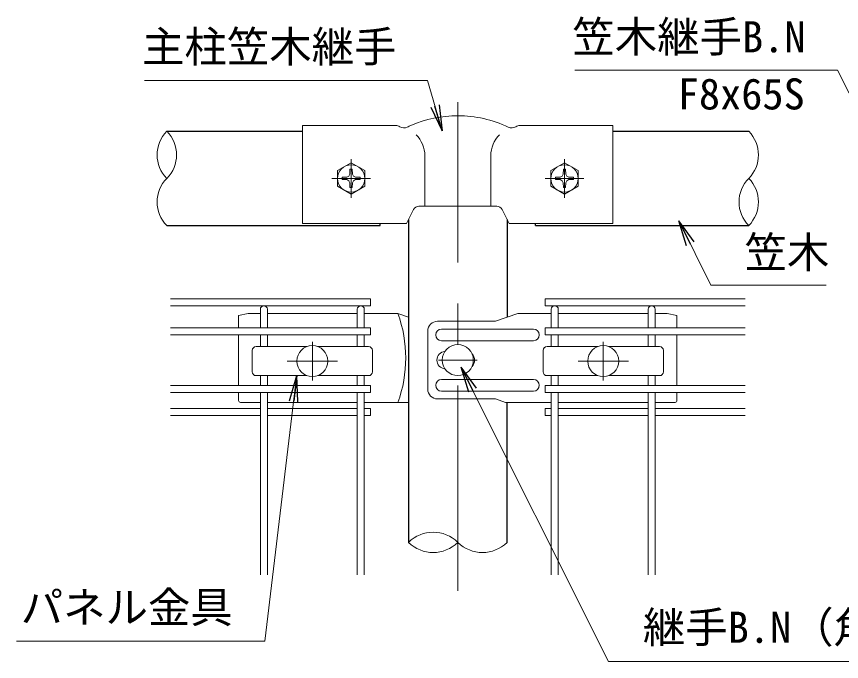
# Model space of a CAD drawing. Units: millimetres, scale not verified. Extents: x -4200 to 4200, y -2970 to 2970.
# Drawn here: x 2166 to 3442, y 955 to 1953 of the extents above; entities that cross this region are included whole.
import ezdxf
from ezdxf.enums import TextEntityAlignment as Align

# ---------------------------------------------------------------- set-up
doc = ezdxf.new("R2010")
doc.units = ezdxf.units.MM
doc.header["$LTSCALE"] = 10
doc.linetypes.add('USER1', pattern=[50.8, 31.75, -6.35, 6.35, -6.35])
for name, color, linetype, lineweight in [('0-3_D-STR-DIM', 7, 'Continuous', 13), ('0-6_D-STR1', 1, 'Continuous', 25), ('0-7_D-BMK', 2, 'USER1', 13), ('0-8_D-STR2', 7, 'Continuous', 13), ('0-9_D-STR3', 3, 'Continuous', 13), ('0-B_D-STR-TXT', 7, 'Continuous', 13)]:
    doc.layers.add(name, color=color, linetype=linetype, lineweight=lineweight)
doc.layers.add('0-4_0', color=7, linetype='Continuous')
doc.styles.add('ＭＳ ゴシック', font='')
doc.styles.get('ＭＳ ゴシック').set_extended_font_data('MS Gothic')

# ---------------------------------------------------------------- blocks, each defined once
blk = doc.blocks.new('_Open')
at = {"layer": '0-4_0'}
blk.add_line((-10, 1.667), (0, 0), dxfattribs=at)
blk.add_lwpolyline([(-10, -1.667), (0, 0), (-10, 0)], dxfattribs=at)

msp = doc.modelspace()

# ---------------------------------------------------------------- linework, layer by layer
at = {"layer": '0-3_D-STR-DIM'}
for centre, radius, start, end in [((2435.59, 1738.79), 51.71, 135.18146, 224.81854), ((2362.22, 1738.79), 51.71, 315.18146, 44.81854), ((3262.22, 1738.79), 51.71, 315.18146, 44.81854), ((2435.59, 1665.89), 51.71, 135.18146, 224.81854), ((3335.59, 1665.89), 51.71, 135.18146, 224.81854), ((3262.22, 1665.89), 51.71, 315.18146, 44.81854), ((2810.8, 1100.9), 54.05, 45.18146, 134.81854), ((2810.8, 1177.58), 54.05, 225.18146, 314.81854), ((2887, 1177.58), 54.05, 225.18146, 314.81854)]:
    msp.add_arc(centre, radius, start, end, dxfattribs=at)
at = {"layer": '0-6_D-STR1'}
for p, q in [((2398.9, 1775.24), (2608.9, 1775.24)), ((3088.9, 1775.24), (3298.9, 1775.24)), ((2772.7, 1639.04), (2772.7, 1139.24)), ((2925.1, 1639.04), (2925.1, 1487.52)), ((2398.9, 1629.44), (2728.9, 1629.44)), ((2728.9, 1629.44), (2728.9, 1632.44)), ((2968.9, 1629.44), (2968.9, 1632.44)), ((2968.9, 1629.44), (3298.9, 1629.44)), ((2925.1, 1139.24), (2925.1, 1355.79))]:
    msp.add_line(p, q, dxfattribs=at)
at = {"layer": '0-7_D-BMK'}
for p, q in [((2848.9, 1064.43), (2848.9, 1820.24)), ((2683.9, 1672.34), (2683.9, 1732.34)), ((3013.9, 1672.34), (3013.9, 1732.34)), ((2653.9, 1702.34), (2713.9, 1702.34)), ((2983.9, 1702.34), (3043.9, 1702.34)), ((2623.9, 1449.71), (2623.9, 1389.71)), ((3073.9, 1449.71), (3073.9, 1389.71)), ((2662.9, 1419.71), (2584.9, 1419.71)), ((2818.9, 1421.24), (2878.9, 1421.24)), ((3034.9, 1419.71), (3112.9, 1419.71))]:
    msp.add_line(p, q, dxfattribs=at)
at = {"layer": '0-8_D-STR2'}
for p, q in [((2404.3, 1516.04), (2713.9, 1516.04)), ((2713.9, 1516.04), (2713.9, 1505.24)), ((3293.5, 1516.04), (2983.9, 1516.04)), ((2983.9, 1516.04), (2983.9, 1505.24)), ((2404.3, 1505.24), (2713.9, 1505.24)), ((2543.5, 1471.34), (2543.5, 1499.84)), ((2554.3, 1471.34), (2554.3, 1499.84)), ((2693.5, 1471.34), (2693.5, 1499.84)), ((2704.3, 1471.34), (2704.3, 1499.84)), ((3293.5, 1505.24), (2983.9, 1505.24)), ((2993.5, 1471.34), (2993.5, 1499.84)), ((3004.3, 1471.34), (3004.3, 1499.84)), ((3143.5, 1471.34), (3143.5, 1499.84)), ((3154.3, 1471.34), (3154.3, 1499.84)), ((2404.3, 1471.34), (2713.9, 1471.34)), ((2713.9, 1471.34), (2713.9, 1460.54)), ((3293.5, 1471.34), (2983.9, 1471.34)), ((2983.9, 1471.34), (2983.9, 1460.54)), ((2404.3, 1460.54), (2713.9, 1460.54)), ((2543.5, 1442.21), (2543.5, 1460.54)), ((2554.3, 1442.21), (2554.3, 1460.54)), ((2693.5, 1442.21), (2693.5, 1460.54)), ((2704.3, 1442.21), (2704.3, 1460.54)), ((3293.5, 1460.54), (2983.9, 1460.54)), ((2993.5, 1442.21), (2993.5, 1460.54)), ((3004.3, 1442.21), (3004.3, 1460.54)), ((3143.5, 1442.21), (3143.5, 1460.54)), ((3154.3, 1442.21), (3154.3, 1460.54)), ((2543.5, 1381.94), (2543.5, 1397.21)), ((2554.3, 1381.94), (2554.3, 1397.21)), ((2693.5, 1381.94), (2693.5, 1397.21)), ((2704.3, 1381.94), (2704.3, 1397.21)), ((2993.5, 1381.94), (2993.5, 1397.21)), ((3004.3, 1381.94), (3004.3, 1397.21)), ((3143.5, 1381.94), (3143.5, 1397.21)), ((3154.3, 1381.94), (3154.3, 1397.21)), ((2404.3, 1381.94), (2713.9, 1381.94)), ((2713.9, 1381.94), (2713.9, 1371.14)), ((3293.5, 1381.94), (2983.9, 1381.94)), ((2983.9, 1381.94), (2983.9, 1371.14)), ((2404.3, 1371.14), (2713.9, 1371.14)), ((2543.5, 1089.24), (2543.5, 1371.14)), ((2554.3, 1089.24), (2554.3, 1371.14)), ((2693.5, 1089.24), (2693.5, 1371.14)), ((2704.3, 1089.24), (2704.3, 1371.14)), ((3293.5, 1371.14), (2983.9, 1371.14)), ((2993.5, 1089.24), (2993.5, 1371.14)), ((3004.3, 1089.24), (3004.3, 1371.14)), ((3143.5, 1089.24), (3143.5, 1371.14)), ((3154.3, 1089.24), (3154.3, 1371.14)), ((2404.3, 1346.37), (2543.5, 1346.37)), ((2554.3, 1346.37), (2693.5, 1346.37)), ((2704.3, 1346.37), (2713.9, 1346.37)), ((2713.9, 1346.37), (2713.9, 1335.57)), ((2993.5, 1346.37), (2983.9, 1346.37)), ((2983.9, 1346.37), (2983.9, 1335.57)), ((3143.5, 1346.37), (3004.3, 1346.37)), ((3293.5, 1346.37), (3154.3, 1346.37)), ((2404.3, 1335.57), (2543.5, 1335.57)), ((2554.3, 1335.57), (2693.5, 1335.57)), ((2704.3, 1335.57), (2713.9, 1335.57)), ((2993.5, 1335.57), (2983.9, 1335.57)), ((3143.5, 1335.57), (3004.3, 1335.57)), ((3293.5, 1335.57), (3154.3, 1335.57))]:
    msp.add_line(p, q, dxfattribs=at)
for centre in [(2548.9, 1499.84), (2698.9, 1499.84), (2998.9, 1499.84), (3148.9, 1499.84)]:
    msp.add_arc(centre, 5.4, 0, 180, dxfattribs=at)
at = {"layer": '0-9_D-STR3'}
for p, q in [((2797.9, 1659.44), (2797.9, 1737.44)), ((2899.9, 1659.44), (2899.9, 1737.44)), ((2682.13, 1716.44), (2682, 1708.94)), ((2682.13, 1716.44), (2685.68, 1716.44)), ((2685.68, 1716.44), (2685.81, 1708.94)), ((3012.13, 1716.44), (3012, 1708.94)), ((3012.13, 1716.44), (3015.68, 1716.44)), ((3015.68, 1716.44), (3015.81, 1708.94)), ((2677.3, 1704.25), (2669.8, 1704.12)), ((2669.8, 1700.56), (2669.8, 1704.12)), ((2677.3, 1700.43), (2669.8, 1700.56)), ((2680.21, 1706.03), (2677.3, 1704.25)), ((2680.21, 1698.65), (2677.3, 1700.43)), ((2680.21, 1706.03), (2682, 1708.94)), ((2680.21, 1698.65), (2682, 1695.74)), ((2687.6, 1706.03), (2685.81, 1708.94)), ((2687.6, 1698.65), (2685.81, 1695.74)), ((2687.6, 1706.03), (2690.51, 1704.25)), ((2687.6, 1698.65), (2690.51, 1700.43)), ((2690.51, 1704.25), (2698, 1704.12)), ((3007.3, 1704.25), (2999.8, 1704.12)), ((2999.8, 1700.56), (2999.8, 1704.12)), ((3007.3, 1700.43), (2999.8, 1700.56)), ((3010.21, 1706.03), (3007.3, 1704.25)), ((3010.21, 1698.65), (3007.3, 1700.43)), ((3010.21, 1706.03), (3012, 1708.94)), ((3010.21, 1698.65), (3012, 1695.74)), ((3017.6, 1706.03), (3015.81, 1708.94)), ((3017.6, 1698.65), (3015.81, 1695.74)), ((3017.6, 1706.03), (3020.51, 1704.25)), ((3017.6, 1698.65), (3020.51, 1700.43)), ((3020.51, 1704.25), (3028, 1704.12)), ((2682.13, 1688.24), (2682, 1695.74)), ((2682.13, 1688.24), (2685.68, 1688.24)), ((2685.68, 1688.24), (2685.81, 1695.74)), ((3012.13, 1688.24), (3012, 1695.74)), ((3012.13, 1688.24), (3015.68, 1688.24)), ((3015.68, 1688.24), (3015.81, 1695.74)), ((2524.9, 1493.24), (2509.9, 1490.24)), ((2524.9, 1493.24), (2543.5, 1493.24)), ((2554.3, 1493.24), (2693.5, 1493.24)), ((2704.3, 1493.24), (2756.17, 1493.24)), ((2756.17, 1493.24), (2772.7, 1487.52)), ((2941.64, 1493.24), (2906.97, 1481.24)), ((2993.5, 1493.24), (2941.64, 1493.24)), ((3143.5, 1493.24), (3004.3, 1493.24)), ((3172.9, 1493.24), (3154.3, 1493.24)), ((3172.9, 1493.24), (3187.9, 1490.24)), ((2509.9, 1490.24), (2509.9, 1471.34)), ((2906.97, 1481.24), (2817.44, 1481.24)), ((3187.9, 1490.24), (3187.9, 1471.34)), ((2965.9, 1469.24), (2823.67, 1469.24)), ((2509.9, 1460.54), (2509.9, 1381.94)), ((2802.44, 1466.24), (2802.44, 1376.24)), ((3187.9, 1460.54), (3187.9, 1381.94)), ((2615.55, 1442.21), (2536.9, 1442.21)), ((2710.9, 1442.21), (2632.26, 1442.21)), ((2965.9, 1451.24), (2823.67, 1451.24)), ((2986.9, 1442.21), (3065.55, 1442.21)), ((3082.26, 1442.21), (3160.9, 1442.21)), ((2530.9, 1436.21), (2530.9, 1403.21)), ((2716.9, 1436.21), (2716.9, 1403.21)), ((2980.9, 1436.21), (2980.9, 1403.21)), ((3166.9, 1436.21), (3166.9, 1403.21)), ((2615.55, 1397.21), (2536.9, 1397.21)), ((2710.9, 1397.21), (2632.26, 1397.21)), ((2965.9, 1391.24), (2823.67, 1391.24)), ((2986.9, 1397.21), (3065.55, 1397.21)), ((3082.26, 1397.21), (3160.9, 1397.21)), ((2509.9, 1371.14), (2509.9, 1358.79)), ((2965.9, 1373.24), (2823.67, 1373.24)), ((3187.9, 1371.14), (3187.9, 1358.79)), ((2543.5, 1355.79), (2512.9, 1355.79)), ((2693.5, 1355.79), (2554.3, 1355.79)), ((2772.7, 1355.79), (2704.3, 1355.79)), ((2906.97, 1361.24), (2817.44, 1361.24)), ((2922.72, 1355.79), (2906.97, 1361.24)), ((2922.72, 1355.79), (2993.5, 1355.79)), ((3004.3, 1355.79), (3143.5, 1355.79)), ((3154.3, 1355.79), (3184.9, 1355.79))]:
    msp.add_line(p, q, dxfattribs=at)
for points in [[(2780.42, 1654.47), (2772.48, 1638.58), (2769.4, 1632.44), (2608.9, 1632.44), (2608.9, 1784.24), (2752.9, 1784.24)], [(2944.9, 1784.24), (3088.9, 1784.24), (3088.9, 1632.44), (2928.4, 1632.44), (2925.33, 1638.58), (2917.39, 1654.47)], [(2690.51, 1700.43), (2698, 1700.56), (2698, 1704.12)], [(3020.51, 1700.43), (3028, 1700.56), (3028, 1704.12)], [(2909.34, 1659.44), (2848.9, 1659.44), (2788.47, 1659.44)]]:
    msp.add_lwpolyline(points, dxfattribs=at)
for points in [[(2683.9, 1678.04), (2662.86, 1690.19), (2662.86, 1714.49), (2683.9, 1726.64), (2704.95, 1714.49), (2704.95, 1690.19)], [(3013.9, 1678.04), (2992.86, 1690.19), (2992.86, 1714.49), (3013.9, 1726.64), (3034.95, 1714.49), (3034.95, 1690.19)]]:
    msp.add_lwpolyline(points, close=True, dxfattribs=at)
for centre, radius in [((2683.9, 1702.34), 21.1), ((3013.9, 1702.34), 21.1), ((2623.9, 1419.71), 24), ((2848.9, 1421.24), 24), ((3073.9, 1419.71), 24)]:
    msp.add_circle(centre, radius, dxfattribs=at)
for centre, radius, start, end in [((2848.9, 1616.24), 183, 90, 113.35984), ((2848.9, 1616.24), 183, 64.72667, 89.99998), ((2752.9, 1772.24), 12, 57.91771, 90), ((2765.65, 1792.58), 12, 237.91771, 295.27333), ((2848.9, 1616.24), 183, 113.35984, 115.27333), ((2932.16, 1792.58), 12, 244.72667, 302.08229), ((2944.9, 1772.24), 12, 90, 122.08229), ((2752, 1737.44), 45.9, 0, 45.25752), ((2945.8, 1737.44), 45.9, 134.74248, 180), ((2788.47, 1650.44), 9, 90, 153.43495), ((2909.34, 1650.44), 9, 26.56505, 90), ((2569.52, 1424.51), 198.9, 339.78603, 20.21397), ((2817.44, 1466.24), 15, 90, 180), ((2823.67, 1460.24), 9, 90, 270), ((2965.9, 1460.24), 9, 270, 90), ((2536.9, 1436.21), 6, 90, 180), ((2710.9, 1436.21), 6, 0, 90), ((2986.9, 1436.21), 6, 90, 180), ((3160.9, 1436.21), 6, 0, 90), ((2830.2, 1421.24), 13.5, 94.99037, 265.00963), ((2861.47, 1421.24), 13.5, 314.07965, 45.92035), ((2536.9, 1403.21), 6, 180, 270), ((2710.9, 1403.21), 6, 270, 0), ((2823.67, 1382.24), 9, 90, 270), ((2965.9, 1382.24), 9, 270, 90), ((2986.9, 1403.21), 6, 180, 270), ((3160.9, 1403.21), 6, 270, 0), ((2817.44, 1376.24), 15, 180, 270), ((2512.9, 1358.79), 3, 180, 270), ((3184.9, 1358.79), 3, 270, 0)]:
    msp.add_arc(centre, radius, start, end, dxfattribs=at)
at = {"layer": '0-B_D-STR-TXT'}
for points in [[(3029.97, 1869.68), (3436.23, 1869.68), (3507.98, 1728.42)], [(2364.31, 1853.87), (2802.04, 1853.87), (2824.22, 1777.79)], [(3418.88, 1536.96), (3240.29, 1536.96), (3191.57, 1635.18)], [(3578.08, 954.91), (3081.97, 954.91), (2854.83, 1408.75)], [(2166.33, 986.46), (2550.18, 986.46), (2599.66, 1395.23)]]:
    msp.add_lwpolyline(points, dxfattribs=at)

# ---------------------------------------------------------------- block references
at = {"layer": '0-B_D-STR-TXT', "xscale": 4, "yscale": 4}
for p, rotation in [((2824.78, 1775.87), 286.25247), ((3190.68, 1636.97), 116.38306), ((2853.93, 1410.54), 116.5878), ((2599.9, 1397.21), 83.09795)]:
    msp.add_blockref('_Open', p, dxfattribs=dict(at, rotation=rotation))

# ---------------------------------------------------------------- texts
at = {"layer": '0-B_D-STR-TXT', "style": 'ＭＳ ゴシック'}
for s, p in [('笠木継手B.N', (3026.17, 1883.03)), ('主柱笠木継手', (2360.5, 1867.73)), ('F8x65S', (3189.13, 1794.66)), ('笠木', (3292.48, 1549.67)), ('パネル金具', (2172.86, 1000.32)), ('継手B.N（角根）', (3135.18, 969.4))]:
    msp.add_text(s, height=48.09, dxfattribs=at).set_placement(p, align=Align.BOTTOM_LEFT)

doc.saveas('drawing.dxf')
